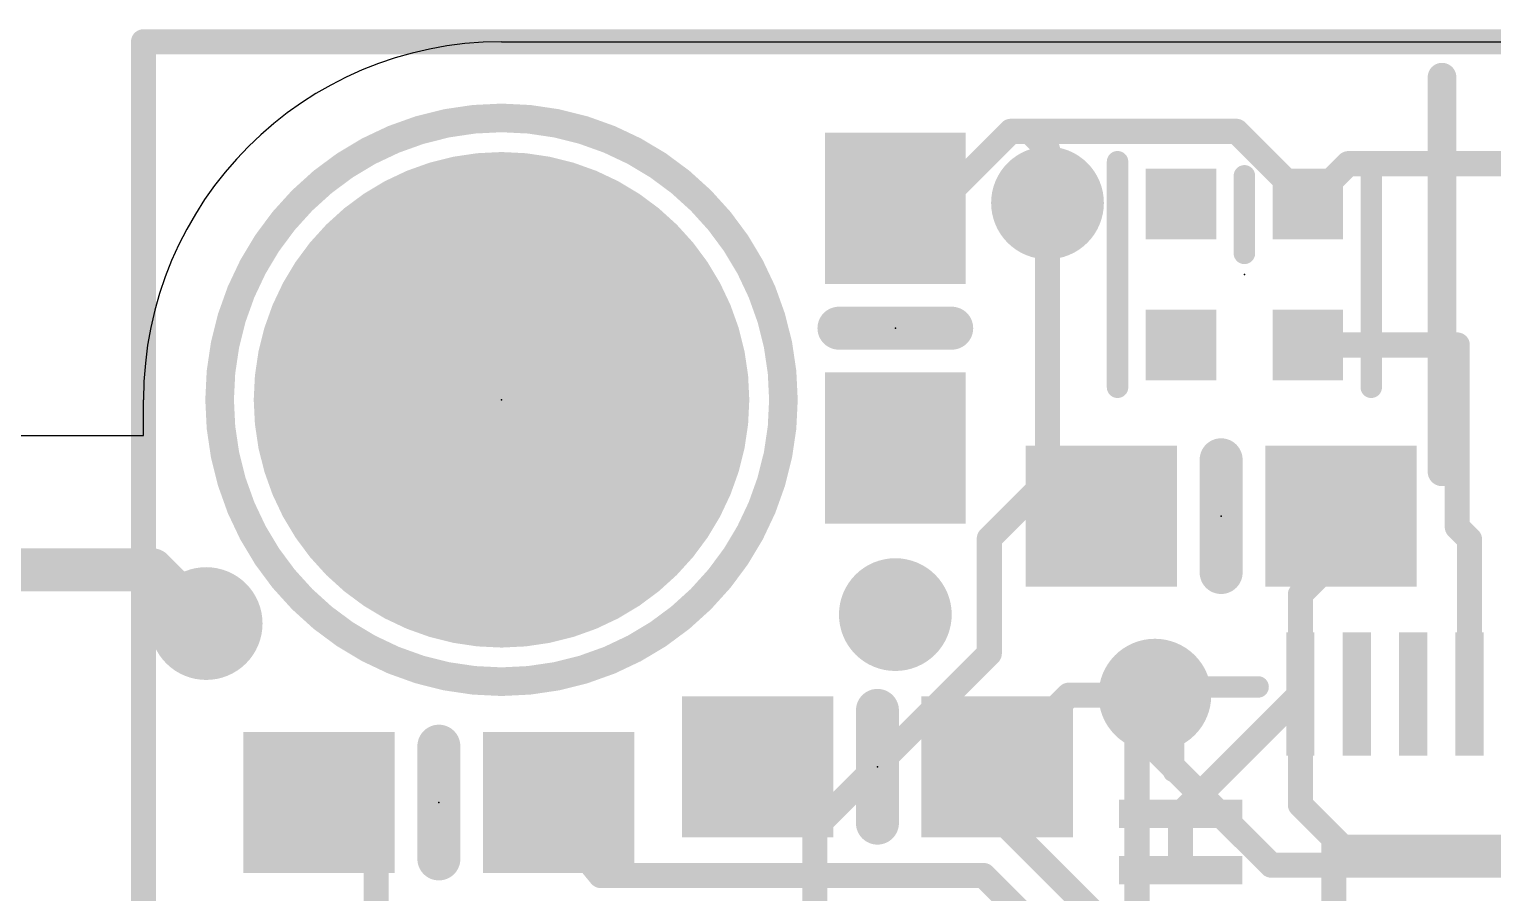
# Model space of a CAD drawing. Extents: x -12.7 to 25.5, y -9.7 to 9.7.
# Drawn here: x -0.81 to 9.57, y 2.85 to 8.98 of the extents above; entities that cross this region are included whole.
import ezdxf

# ---------------------------------------------------------------- set-up
doc = ezdxf.new("R2010")
doc.units = 0
for name, color, linetype in [('1', 12, 'CONTINUOUS'), ('16', 132, 'CONTINUOUS'), ('17', 110, 'CONTINUOUS'), ('18', 110, 'CONTINUOUS'), ('20', 53, 'CONTINUOUS'), ('21', 40, 'CONTINUOUS'), ('23', 53, 'CONTINUOUS')]:
    doc.layers.add(name, color=color, linetype=linetype)

# ---------------------------------------------------------------- blocks, each defined once
blk = doc.blocks.new('RECT')
blk.add_solid([(-0.5, -0.5), (0.5, -0.5), (-0.5, 0.5), (0.5, 0.5)])
blk = doc.blocks.new('ROUNDP')
at = {"const_width": 0.5}
blk.add_lwpolyline([(0, -0.25, 1), (0, 0.25, 1), (0, -0.25)], format="xyb", dxfattribs=at)
blk = doc.blocks.new('ROUNDV')
at = {"const_width": 0.5}
blk.add_lwpolyline([(0, -0.25, 1), (0, 0.25, 1), (0, -0.25)], format="xyb", dxfattribs=at)

msp = doc.modelspace()

# ---------------------------------------------------------------- linework, layer by layer
at = {"layer": '1'}
for points, const_width in [([(0.0445, 8.89, 1), (-0.0445, 8.89)], 0.0889), ([(0, 8.9345, 1), (0, 8.8456)], 0.0889), ([(6.1531, 8.2995, 1), (6.1531, 8.2106)], 0.0889), ([(6.1846, 8.2236, 1), (6.1217, 8.2864)], 0.0889), ([(6.2865, 8.2995, 1), (6.2865, 8.2106)], 0.0889), ([(6.3179, 8.2864, 1), (6.2551, 8.2236)], 0.0889), ([(6.2865, 8.2106, 1), (6.2865, 8.2995)], 0.0889), ([(7.7852, 8.2864, 1), (7.7223, 8.2236)], 0.0889), ([(7.7538, 8.2106, 1), (7.7538, 8.2995)], 0.0889), ([(6.458, 8.128, 1), (6.369, 8.128)], 0.0889), ([(6.3821, 8.0966, 1), (6.4449, 8.1594)], 0.0889), ([(8.547, 8.07, 1), (8.547, 7.9811)], 0.0889), ([(8.5784, 7.9941, 1), (8.5156, 8.0569)], 0.0889), ([(5.334, 7.7525, 1), (5.334, 7.6635)], 0.0889), ([(5.6061, 7.6635, 1), (5.6061, 7.7525)], 0.0889), ([(6.369, 7.747, 1), (6.458, 7.747)], 0.0889), ([(8.2291, 7.7704, 1), (8.2919, 7.7076)], 0.0889), ([(8.3049, 7.7483, 1), (8.2161, 7.7483)], 0.0889), ([(8.2291, 7.7168, 1), (8.2919, 7.7797)], 0.0889), ([(5.5747, 7.7394, 1), (5.6376, 7.6766)], 0.0889), ([(8.2161, 7.739, 1), (8.3049, 7.739)], 0.0889), ([(8.2605, 6.7835, 1), (8.2605, 6.6945)], 0.0889), ([(9.3652, 6.739, 1), (9.2764, 6.739)], 0.0889), ([(9.3208, 6.6945, 1), (9.3208, 6.7835)], 0.0889), ([(8.5398, 5.5245, 1), (8.451, 5.5245)], 0.0889), ([(9.3522, 5.4787, 1), (9.2894, 5.4159)], 0.0889), ([(9.2764, 5.4473, 1), (9.3652, 5.4473)], 0.0889), ([(9.4521, 5.3604, 1), (9.3633, 5.3604)], 0.0889), ([(9.3763, 5.329, 1), (9.4391, 5.3918)], 0.0889), ([(0.1174, 5.1974, 1), (0.0096, 5.0896)], 0.1524), ([(0.0635, 5.0673, 1), (0.0635, 5.2197)], 0.1524), ([(8.451, 5.2569, 1), (8.5398, 5.2569)], 0.0889), ([(8.5268, 5.2255, 1), (8.464, 5.2883)], 0.0889), ([(8.1763, 5.0006, 1), (8.2391, 4.9378)], 0.0889), ([(8.2522, 4.9692, 1), (8.1633, 4.9692)], 0.0889), ([(0.3906, 4.7086, 1), (0.4984, 4.8164)], 0.1524), ([(6.565, 4.299, 1), (6.565, 4.21)], 0.0889), ([(6.5964, 4.2231, 1), (6.5336, 4.2859)], 0.0889), ([(7.1755, 4.21, 1), (7.1755, 4.299)], 0.0889), ([(8.2522, 4.2628, 1), (8.1633, 4.2628)], 0.0889), ([(8.1633, 4.2628, 1), (8.2522, 4.2628)], 0.0889), ([(8.2391, 4.2314, 1), (8.1763, 4.2942)], 0.0889), ([(9.3633, 4.2628, 1), (9.4521, 4.2628)], 0.0889), ([(6.0256, 3.7779, 1), (6.0884, 3.7151)], 0.0889), ([(6.1015, 3.7465, 1), (6.0126, 3.7465)], 0.0889), ([(1.2769, 3.5239, 1), (1.2141, 3.4611)], 0.0889), ([(2.9891, 3.4839, 1), (2.9019, 3.5011)], 0.0889), ([(8.2391, 3.5077, 1), (8.1763, 3.4449)], 0.0889), ([(2.9552, 3.3961, 1), (2.8866, 3.3397)], 0.0889), ([(6.0884, 3.4253, 1), (6.0256, 3.3625)], 0.0889), ([(6.0126, 3.3939, 1), (6.1015, 3.3939)], 0.0889), ([(7.4022, 3.4128, 1), (7.3133, 3.4128)], 0.0889), ([(7.3263, 3.4442, 1), (7.3891, 3.3814)], 0.0889), ([(8.1633, 3.4763, 1), (8.2522, 3.4763)], 0.0889), ([(2.8773, 3.3765, 1), (2.9645, 3.3593)], 0.0889), ([(8.4455, 3.2829, 1), (8.4455, 3.194)], 0.0889), ([(8.4769, 3.2699, 1), (8.4141, 3.2071)], 0.0889), ([(8.49, 3.2385, 1), (8.4011, 3.2385)], 0.0889), ([(8.4455, 3.194, 1), (8.4455, 3.2829)], 0.0889), ([(8.4141, 3.2071, 1), (8.4769, 3.2699)], 0.0889), ([(8.509, 3.2195, 1), (8.509, 3.1306)], 0.0889), ([(8.4776, 3.1436, 1), (8.5404, 3.2064)], 0.0889), ([(1.6955, 3.087, 1), (1.6065, 3.087)], 0.0889), ([(1.6196, 3.0556, 1), (1.6824, 3.1184)], 0.0889), ([(3.244, 3.0192, 1), (3.244, 2.9304)], 0.0889), ([(3.2096, 2.9466, 1), (3.2783, 3.003)], 0.0889), ([(5.9921, 3.0062, 1), (5.9293, 2.9434)], 0.0889), ([(5.9607, 2.9304, 1), (5.9607, 3.0192)], 0.0889), ([(7.3133, 3.0128, 1), (7.4022, 3.0128)], 0.0889)]:
    msp.add_lwpolyline(points, format="xyb", dxfattribs=dict(at, const_width=const_width))
for points, const_width in [([(0, 8.89), (25.4, 8.89)], 0.1778), ([(0, -8.89), (0, 8.89)], 0.1778), ([(6.1531, 8.255), (5.6061, 7.708)], 0.1778), ([(6.1531, 8.255), (6.2865, 8.255)], 0.1778), ([(6.2865, 8.255), (7.7538, 8.255)], 0.1778), ([(6.2865, 8.255), (6.4135, 8.128)], 0.1778), ([(7.7538, 8.255), (8.2605, 7.7483)], 0.1778), ([(6.4135, 8.128), (6.4135, 7.747)], 0.1778), ([(8.2605, 7.739), (8.547, 8.0255)], 0.1778), ([(8.547, 8.0255), (9.749, 8.0255)], 0.1778), ([(5.334, 7.708), (5.6061, 7.708)], 0.1778), ([(8.2605, 7.7483), (8.2605, 7.739)], 0.1778), ([(8.2605, 6.739), (9.3208, 6.739)], 0.1778), ([(9.3208, 6.739), (9.3208, 5.4473)], 0.1778), ([(8.4954, 5.2569), (8.4954, 5.5245)], 0.1778), ([(9.4077, 5.3604), (9.3208, 5.4473)], 0.1778), ([(9.4077, 4.2628), (9.4077, 5.3604)], 0.1778), ([(0.0635, 5.1435), (-2.7305, 5.1435)], 0.3048), ([(0.4445, 4.7625), (0.0635, 5.1435)], 0.3048), ([(8.2077, 4.9692), (8.4954, 5.2569)], 0.1778), ([(8.2077, 4.2628), (8.2077, 4.9692)], 0.1778), ([(6.565, 4.2545), (6.057, 3.7465)], 0.1778), ([(7.1755, 4.2545), (6.565, 4.2545)], 0.1778), ([(8.2077, 4.2628), (7.3577, 3.4128)], 0.1778), ([(8.2077, 4.2628), (8.2077, 3.4763)], 0.1778), ([(6.057, 3.7465), (6.057, 3.3939)], 0.1778), ([(1.2455, 3.4925), (1.651, 3.087)], 0.1778), ([(2.9455, 3.4925), (2.9209, 3.3679)], 0.1778), ([(8.2077, 3.4763), (8.4455, 3.2385)], 0.1778), ([(3.244, 2.9748), (2.9209, 3.3679)], 0.1778), ([(6.8439, 2.607), (6.057, 3.3939)], 0.1778), ([(7.3577, 3.0128), (7.3577, 3.4128)], 0.1778), ([(8.4455, 1.8415), (8.4455, 3.2385)], 0.1778), ([(8.4455, 3.2385), (8.4455, 3.2385)], 0.1778), ([(8.4455, 3.2385), (8.509, 3.175)], 0.1778), ([(8.509, 3.175), (11.43, 3.175)], 0.1778), ([(1.651, 3.087), (1.651, 1.3868)], 0.1778), ([(5.9607, 2.9748), (3.244, 2.9748)], 0.1778), ([(6.7227, 2.2128), (5.9607, 2.9748)], 0.1778)]:
    msp.add_lwpolyline(points, dxfattribs=dict(at, const_width=const_width))
at = {"layer": '16', "const_width": 0.0889}
for points in [[(0.0445, 8.89, 1), (-0.0445, 8.89)], [(0, 8.9345, 1), (0, 8.8456)], [(6.458, 7.747, 1), (6.369, 7.747)], [(6.369, 5.7785, 1), (6.458, 5.7785)], [(6.4449, 5.7471, 1), (6.3821, 5.8099)], [(6.0452, 5.3658, 1), (5.9563, 5.3658)], [(5.9693, 5.3972, 1), (6.0322, 5.3343)], [(5.9563, 4.5498, 1), (6.0452, 4.5498)], [(6.0322, 4.5184, 1), (5.9693, 4.5812)], [(7.0799, 4.4129, 1), (7.0171, 4.3501)], [(7.093, 4.3815, 1), (7.0041, 4.3815)], [(7.1441, 4.2231, 1), (7.2069, 4.2859)], [(7.0799, 4.0319, 1), (7.0171, 3.9691)], [(7.093, 4.0005, 1), (7.0041, 4.0005)], [(7.0041, 4.0005, 1), (7.093, 4.0005)], [(4.807, 3.3116, 1), (4.718, 3.3116)], [(4.7311, 3.343, 1), (4.7939, 3.2801)], [(8.001, 3.0924, 1), (8.001, 3.0036)], [(7.9696, 3.0166, 1), (8.0324, 3.0794)]]:
    msp.add_lwpolyline(points, format="xyb", dxfattribs=at)
at = {"layer": '16', "const_width": 0.1778}
for points in [[(0, 8.89), (25.4, 8.89)], [(0, -8.89), (0, 8.89)], [(6.4135, 7.747), (6.4135, 5.7785)], [(6.4135, 5.7785), (6.0008, 5.3658)], [(6.0008, 5.3658), (6.0008, 4.5498)], [(6.0008, 4.5498), (4.7625, 3.3116)], [(7.0485, 4.3815), (7.1755, 4.2545)], [(7.0485, 4.0005), (7.0485, 4.3815)], [(8.001, 3.048), (7.0485, 4.0005)], [(7.0485, 2.7305), (7.0485, 4.0005)], [(4.7625, 3.3116), (4.7625, -0.635)], [(14.878, 3.048), (8.001, 3.048)]]:
    msp.add_lwpolyline(points, dxfattribs=at)
at = {"layer": '20'}
for p, q in [((2.54, 8.89), (22.86, 8.89)), ((0, 6.096), (0, 6.35)), ((-11.43, 6.096), (0, 6.096))]:
    msp.add_line(p, q, dxfattribs=at)
msp.add_arc((2.54, 6.35), 2.54, 90, 180, dxfattribs=at)
at = {"layer": '21'}
for points, const_width in [([(9.2125, 5.839), (9.2125, 8.639)], 0.2032), ([(6.9105, 6.439), (6.9105, 8.039)], 0.1524), ([(8.7105, 6.439), (8.7105, 8.039)], 0.1524), ([(7.8105, 7.939), (7.8105, 7.389)], 0.1524), ([(5.734, 6.858), (4.934, 6.858)], 0.3048), ([(7.6454, 5.1245), (7.6454, 5.9245)], 0.3048), ([(7.3077, 3.7128), (7.3077, 4.3128)], 0.1524), ([(7.3077, 4.3128), (7.9077, 4.3128)], 0.1524), ([(5.207, 4.1465), (5.207, 3.3465)], 0.3048), ([(2.0955, 3.8925), (2.0955, 3.0925)], 0.3048)]:
    msp.add_lwpolyline(points, dxfattribs=dict(at, const_width=const_width))
for points, const_width in [([(9.2633, 8.639, 1), (9.1617, 8.639)], 0.1016), ([(2.54, 4.35, 1), (2.54, 8.35, 1), (2.54, 4.35)], 0.2032), ([(6.9486, 8.039, 1), (6.8724, 8.039)], 0.0762), ([(8.7486, 8.039, 1), (8.6724, 8.039)], 0.0762), ([(7.8486, 7.939, 1), (7.7724, 7.939)], 0.0762), ([(7.7724, 7.389, 1), (7.8486, 7.389)], 0.0762), ([(4.934, 6.9342, 1), (4.934, 6.7818)], 0.1524), ([(5.734, 6.7818, 1), (5.734, 6.9342)], 0.1524), ([(6.8724, 6.439, 1), (6.9486, 6.439)], 0.0762), ([(8.6724, 6.439, 1), (8.7486, 6.439)], 0.0762), ([(7.7216, 5.9245, 1), (7.5692, 5.9245)], 0.1524), ([(9.1617, 5.839, 1), (9.2633, 5.839)], 0.1016), ([(7.5692, 5.1245, 1), (7.7216, 5.1245)], 0.1524), ([(7.3458, 4.3128, 1), (7.2696, 4.3128)], 0.0762), ([(7.3077, 4.3509, 1), (7.3077, 4.2747)], 0.0762), ([(7.9077, 4.2747, 1), (7.9077, 4.3509)], 0.0762), ([(5.2832, 4.1465, 1), (5.1308, 4.1465)], 0.1524), ([(2.1717, 3.8925, 1), (2.0193, 3.8925)], 0.1524), ([(7.2696, 3.7128, 1), (7.3458, 3.7128)], 0.0762), ([(5.1308, 3.3465, 1), (5.2832, 3.3465)], 0.1524), ([(2.0193, 3.0925, 1), (2.1717, 3.0925)], 0.1524)]:
    msp.add_lwpolyline(points, format="xyb", dxfattribs=dict(at, const_width=const_width))
at = {"layer": '23'}
for p in [(7.8105, 7.239), (5.334, 6.858), (2.54, 6.35), (7.6454, 5.5245), (5.207, 3.7465), (2.0955, 3.4925)]:
    msp.add_point(p, dxfattribs=at)

# ---------------------------------------------------------------- block references
at = {"layer": '1', "xscale": 1.075}
for p, rotation in [((5.334, 7.708), 270), ((5.334, 6.008), 270), ((6.7954, 5.5245), 180), ((8.4954, 5.5245), 180)]:
    msp.add_blockref('RECT', p, dxfattribs=dict(at, rotation=rotation))
at = {"layer": '1'}
for p, xscale, yscale, rotation in [((7.3605, 7.739), 0.5, 0.5, 90), ((8.2605, 7.739), 0.5, 0.5, 90), ((7.3605, 6.739), 0.5, 0.5, 90), ((8.2605, 6.739), 0.5, 0.5, 90), ((8.2077, 4.2628), 0.875, 0.2, 90), ((8.6077, 4.2628), 0.875, 0.2, 90), ((9.0077, 4.2628), 0.875, 0.2, 90), ((9.4077, 4.2628), 0.875, 0.2, 90), ((7.3577, 3.4128), 0.875, 0.2, 180), ((7.3577, 3.0128), 0.875, 0.2, 180)]:
    msp.add_blockref('RECT', p, dxfattribs=dict(at, xscale=xscale, yscale=yscale, rotation=rotation))
at = {"layer": '1', "xscale": 1.075}
for p in [(4.357, 3.7465), (6.057, 3.7465), (1.2455, 3.4925), (2.9455, 3.4925)]:
    msp.add_blockref('RECT', p, dxfattribs=at)
at = {"layer": '17', "xscale": 3.516, "yscale": 3.516}
msp.add_blockref('ROUNDP', (2.54, 6.35), dxfattribs=at)
msp.add_blockref('ROUNDP', (2.54, 6.35), dxfattribs=at)
at = {"layer": '18', "xscale": 0.8001, "yscale": 0.8001}
for p in [(6.4135, 7.747), (6.4135, 7.747), (5.334, 4.826), (5.334, 4.826), (0.4445, 4.7625), (0.4445, 4.7625), (7.1755, 4.2545), (7.1755, 4.2545)]:
    msp.add_blockref('ROUNDV', p, dxfattribs=at)

doc.saveas('drawing.dxf')
